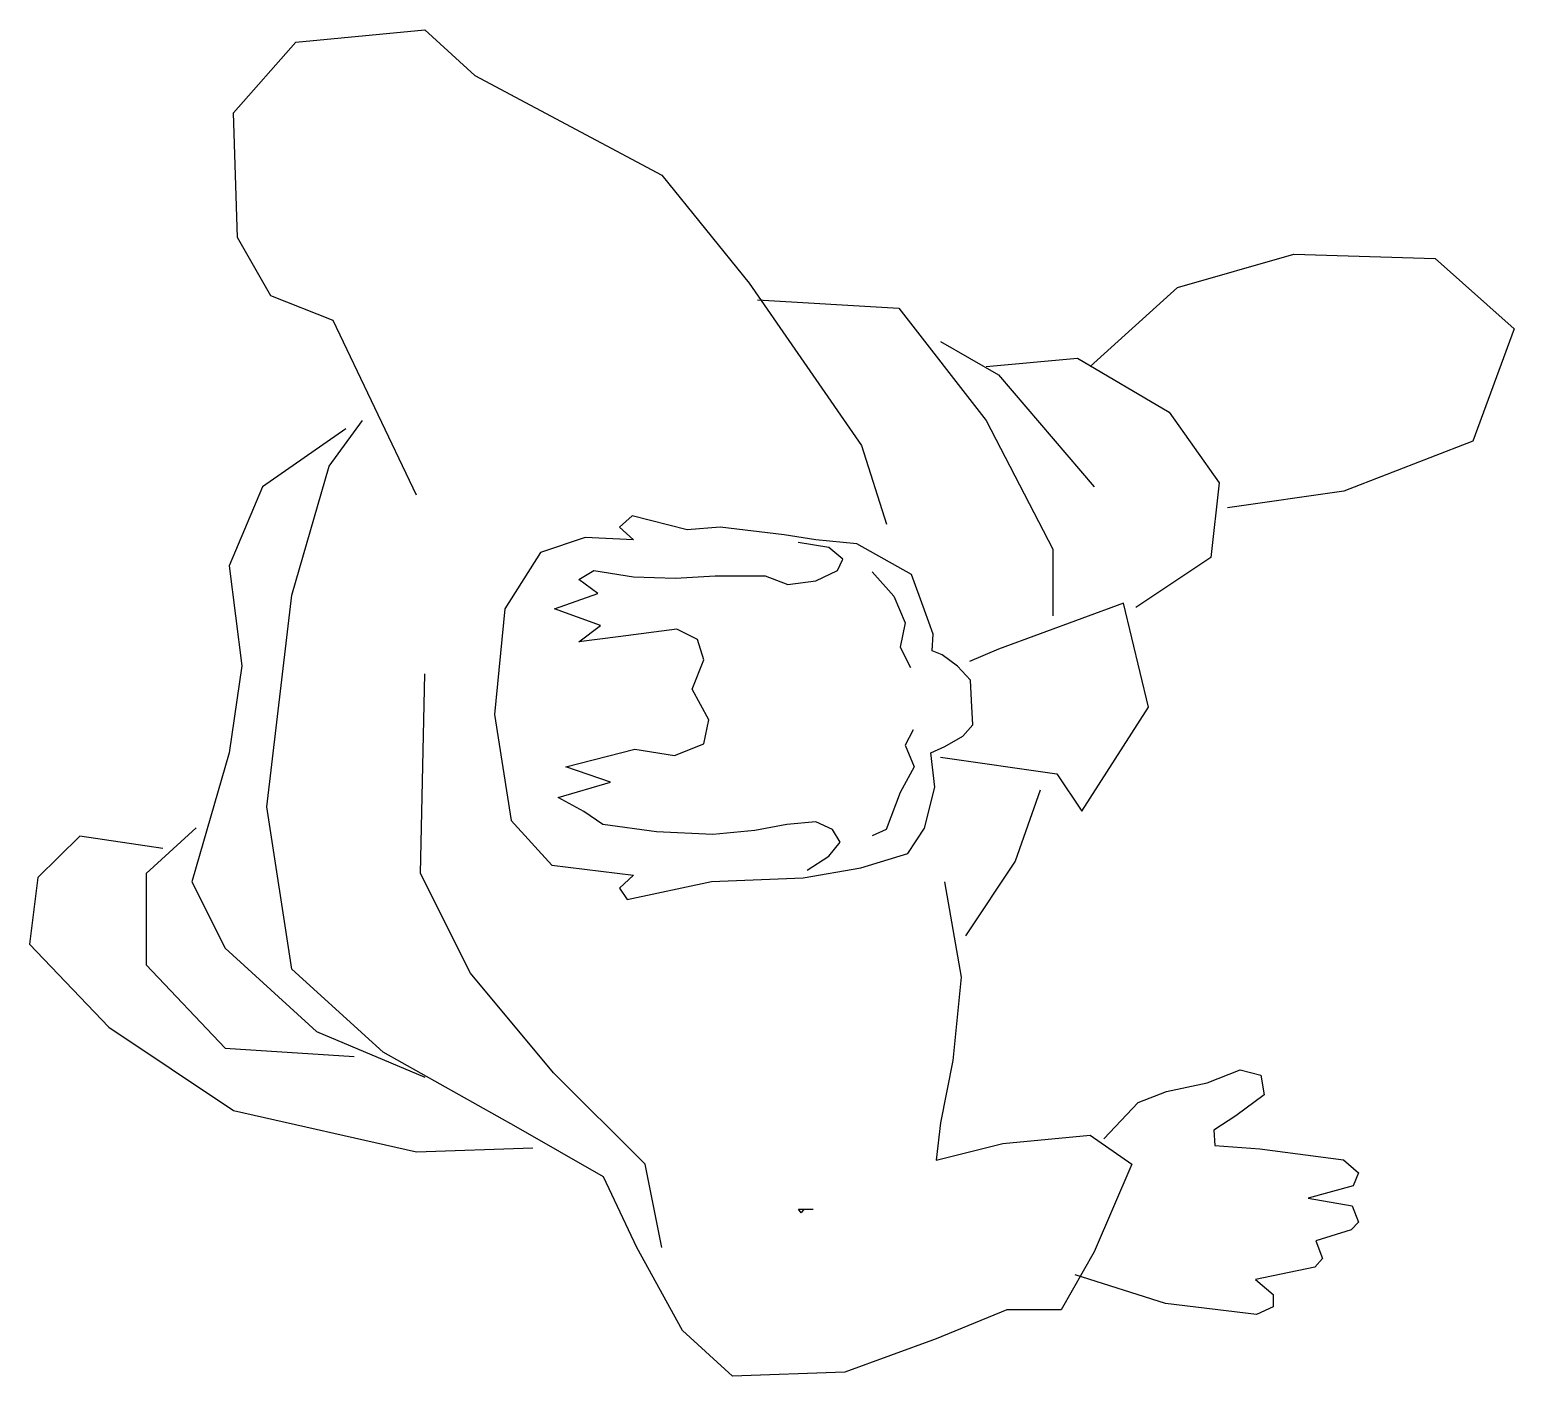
# Model space of a CAD drawing. Extents: x -58 to 1031, y 2357 to 3345.
import ezdxf

# ---------------------------------------------------------------- set-up
doc = ezdxf.new("R2010")
doc.units = 0
doc.header["$MEASUREMENT"] = 0
doc.layers.add('2D', color=7, linetype='CONTINUOUS')
doc.layers.add('INSERT', color=7, linetype='CONTINUOUS')

# ---------------------------------------------------------------- blocks, each defined once
blk = doc.blocks.new('C-2MAN12')
at = {"layer": '2D', "color": 0, "linetype": 'BYBLOCK'}
for p, q in [((-126.1, 506.2), (-31.5, 515.3)), ((-31.5, 515.3), (5.2, 481.8)), ((-171.8, 454.3), (-126.1, 506.2)), ((5.2, 481.8), (142.5, 408.6)), ((-168.8, 362.9), (-171.8, 454.3)), ((142.5, 408.6), (206.6, 329.3)), ((-144.4, 320.2), (-168.8, 362.9)), ((520.9, 326.3), (606.3, 350.7)), ((606.3, 350.7), (710, 347.6)), ((710, 347.6), (768, 295.8)), ((206.6, 329.3), (288.9, 210.4)), ((-98.6, 301.9), (-144.4, 320.2)), ((212.7, 317.1), (316.4, 311)), ((456.8, 268.3), (520.9, 326.3)), ((316.4, 311), (380.5, 228.7)), ((-37.6, 173.8), (-98.6, 301.9)), ((768, 295.8), (737.5, 213.5)), ((346.9, 286.6), (389.6, 262.2)), ((380.5, 268.3), (447.6, 274.4)), ((447.6, 274.4), (514.8, 234.8)), ((389.6, 262.2), (459.8, 179.9)), ((514.8, 234.8), (551.4, 183)), ((-89.4, 222.6), (-150.5, 179.9)), ((-101.7, 195.2), (-77.2, 228.7)), ((380.5, 228.7), (429.3, 134.2)), ((288.9, 210.4), (307.3, 152.5)), ((737.5, 213.5), (642.9, 176.9)), ((-129.1, 100.6), (-101.7, 195.2)), ((-150.5, 179.9), (-174.9, 122)), ((551.4, 183), (545.3, 128.1)), ((642.9, 176.9), (557.5, 164.7)), ((120.8, 158.8), (111.5, 150.4)), ((161.1, 148.5), (120.8, 158.8)), ((86.2, 142.9), (53.4, 131.7)), ((121.8, 141), (86.2, 142.9)), ((111.5, 150.4), (121.8, 141)), ((185.4, 150.4), (161.1, 148.5)), ((232.2, 144.8), (185.4, 150.4)), ((255.6, 141), (232.2, 144.8)), ((53.4, 131.7), (27.2, 90.5)), ((265, 135.4), (242.5, 139.1)), ((285.6, 138.2), (255.6, 141)), ((275.3, 127), (265, 135.4)), ((325.8, 115.8), (285.6, 138.2)), ((429.3, 134.2), (429.3, 85.4)), ((-174.9, 122), (-165.7, 48.8)), ((271.5, 118.6), (275.3, 127)), ((545.3, 128.1), (490.3, 91.5)), ((81.5, 112), (92.7, 118.6)), ((95.5, 101.7), (81.5, 112)), ((92.7, 118.6), (121.8, 113.9)), ((121.8, 113.9), (152.6, 113)), ((152.6, 113), (181.7, 114.8)), ((181.7, 114.8), (218.2, 114.8)), ((218.2, 114.8), (235, 108.3)), ((235, 108.3), (255.6, 111.1)), ((255.6, 111.1), (271.5, 118.6)), ((296.8, 117.6), (312.7, 99.9)), ((335.2, 89.6), (325.8, 115.8)), ((-147.4, -54.8), (-129.1, 100.6)), ((63.7, 90.5), (95.5, 101.7)), ((312.7, 99.9), (321.1, 80.2)), ((27.2, 90.5), (19.7, 12.9)), ((97.4, 78.3), (63.7, 90.5)), ((341.7, 71.8), (335.2, 89.6)), ((481.2, 94.6), (389.6, 61)), ((499.5, 18.3), (481.2, 94.6)), ((81.5, 66.2), (97.4, 78.3)), ((321.1, 80.2), (317.4, 62.4)), ((110.5, 69.9), (81.5, 66.2)), ((153.6, 75.5), (110.5, 69.9)), ((168.6, 68.1), (153.6, 75.5)), ((173.2, 53.1), (168.6, 68.1)), ((340.8, 59.6), (341.7, 71.8)), ((317.4, 62.4), (324.9, 47.5)), ((348.3, 56.8), (340.8, 59.6)), ((359.5, 48.4), (348.3, 56.8)), ((389.6, 61), (368.3, 51.9)), ((-165.7, 48.8), (-174.9, -15.2)), ((164.8, 31.6), (173.2, 53.1)), ((368.9, 38.1), (359.5, 48.4)), ((-34.5, -103.6), (-31.5, 42.7)), ((369.8, 23.2), (368.9, 38.1)), ((177, 9.1), (164.8, 31.6)), ((370.8, 5.4), (369.8, 23.2)), ((19.7, 12.9), (31.9, -64.8)), ((450.7, -57.9), (499.5, 18.3)), ((173.2, -8.6), (177, 9.1)), ((326.8, 1.7), (321.1, -9.6)), ((363.3, -3), (370.8, 5.4)), ((151.7, -17.1), (173.2, -8.6)), ((321.1, -9.6), (327.7, -25.5)), ((339.9, -15.2), (350.2, -10.5)), ((350.2, -10.5), (363.3, -3)), ((-174.9, -15.2), (-202.3, -109.7)), ((72.1, -25.5), (122.7, -12.4)), ((122.7, -12.4), (151.7, -17.1)), ((342.7, -40.4), (339.9, -15.2)), ((346.9, -18.3), (432.4, -30.5)), ((104.9, -36.7), (72.1, -25.5)), ((327.7, -25.5), (317.4, -44.2)), ((432.4, -30.5), (450.7, -57.9)), ((66.5, -47.9), (104.9, -36.7)), ((335.2, -70.4), (342.7, -40.4)), ((420.2, -42.6), (401.8, -94.5)), ((85.2, -58.2), (66.5, -47.9)), ((317.4, -44.2), (307.1, -71.3)), ((-129.1, -173.8), (-147.4, -54.8)), ((31.9, -64.8), (61.8, -97.5)), ((99.3, -67.6), (85.2, -58.2)), ((-284.7, -76.2), (-315.3, -106.7)), ((-223.7, -85.3), (-284.7, -76.2)), ((-199.3, -70.1), (-235.9, -103.6)), ((138.6, -73.2), (99.3, -67.6)), ((179.8, -75), (138.6, -73.2)), ((210.7, -72.2), (179.8, -75)), ((234.1, -67.6), (210.7, -72.2)), ((255.6, -65.7), (234.1, -67.6)), ((267.8, -71.3), (255.6, -65.7)), ((273.4, -80.7), (267.8, -71.3)), ((307.1, -71.3), (296.8, -76)), ((323, -89.1), (335.2, -70.4)), ((265, -90.9), (273.4, -80.7)), ((61.8, -97.5), (121.8, -105)), ((249.1, -101.2), (265, -90.9)), ((288.4, -99.4), (323, -89.1)), ((401.8, -94.5), (365.2, -149.4)), ((-315.3, -106.7), (-321.4, -155.5)), ((-235.9, -103.6), (-235.9, -170.7)), ((2.1, -176.8), (-34.5, -103.6)), ((121.8, -105), (111.5, -114.3)), ((178.9, -109.6), (246.3, -106.8)), ((246.3, -106.8), (288.4, -99.4)), ((-202.3, -109.7), (-177.9, -158.5)), ((111.5, -114.3), (117.1, -122.7)), ((117.1, -122.7), (178.9, -109.6)), ((350, -109.7), (362.2, -179.8)), ((-321.4, -155.5), (-263.4, -216.4)), ((-177.9, -158.5), (-110.8, -219.5)), ((-235.9, -170.7), (-177.9, -231.7)), ((-62, -234.7), (-129.1, -173.8)), ((63.1, -250), (2.1, -176.8)), ((362.2, -179.8), (356.1, -240.8)), ((-263.4, -216.4), (-171.8, -277.4)), ((-110.8, -219.5), (-31.5, -253)), ((-177.9, -231.7), (-83.3, -237.8)), ((35.7, -289.6), (-62, -234.7)), ((130.3, -317), (63.1, -250)), ((356.1, -240.8), (346.9, -286.6)), ((542.6, -257.2), (566.8, -247.6)), ((566.8, -247.6), (582.1, -251.6)), ((512.8, -263.7), (542.6, -257.2)), ((582.1, -251.6), (584.5, -266.1)), ((466.9, -298.3), (491.9, -271.7)), ((491.9, -271.7), (512.8, -263.7)), ((584.5, -266.1), (563.6, -281.4)), ((-171.8, -277.4), (-37.6, -307.9)), ((563.6, -281.4), (547.5, -291.9)), ((99.7, -326.2), (35.7, -289.6)), ((346.9, -286.6), (343.9, -314)), ((547.5, -291.9), (548.3, -303.1)), ((-37.6, -307.9), (47.9, -304.9)), ((343.9, -314), (392.7, -301.8)), ((392.7, -301.8), (456.8, -295.7)), ((456.8, -295.7), (487.3, -317)), ((548.3, -303.1), (581.3, -305.6)), ((581.3, -305.6), (642.6, -313.6)), ((642.6, -313.6), (653.8, -323.3)), ((124.2, -378), (99.7, -326.2)), ((142.5, -378), (130.3, -317)), ((487.3, -317), (459.8, -381.1)), ((653.8, -323.3), (649.8, -332.9)), ((649.8, -332.9), (616.8, -341.8)), ((616.8, -341.8), (649, -347.4)), ((649, -347.4), (653.8, -359.5)), ((653.8, -359.5), (648.2, -365.1)), ((648.2, -365.1), (622.4, -373.2)), ((157.7, -439), (124.2, -378)), ((459.8, -381.1), (435.4, -423.8)), ((622.4, -373.2), (627.2, -386.1)), ((627.2, -386.1), (621.6, -392.5)), ((512, -419.1), (445.9, -398.1)), ((621.6, -392.5), (578.1, -401.4)), ((578.1, -401.4), (591, -412.6)), ((591, -412.6), (591, -421.5)), ((395.7, -423.8), (343.9, -445.1)), ((435.4, -423.8), (395.7, -423.8)), ((578.9, -427.1), (512, -419.1)), ((591, -421.5), (578.9, -427.1)), ((194.3, -472.5), (157.7, -439)), ((343.9, -445.1), (276.7, -469.5)), ((276.7, -469.5), (194.3, -472.5))]:
    blk.add_line(p, q, dxfattribs=at)
blk = doc.blocks.new('D-2SYM01')
at = {"layer": '2D'}
blk.add_lwpolyline([(-1.3, 1), (-3.3, -1.6), (-5.2, 1), (5.5, 1)], dxfattribs=at)

msp = doc.modelspace()

# ---------------------------------------------------------------- block references
at = {"layer": 'INSERT'}
for name, p in [('C-2MAN12', (262.9, 2829.6)), ('D-2SYM01', (510.9, 2478.7))]:
    msp.add_blockref(name, p, dxfattribs=at)

doc.saveas('drawing.dxf')
